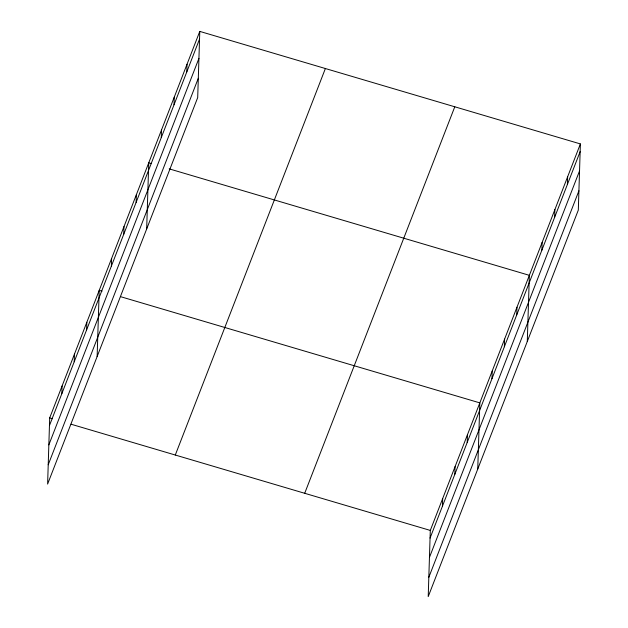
<?xml version="1.0" encoding="UTF-8"?>
<svg xmlns="http://www.w3.org/2000/svg" width="628" height="628" viewBox="0 0 628 628"><rect width="100%" height="100%" fill="white"/><g stroke="black" fill="none" stroke-linecap="round" stroke-linejoin="round"><path stroke-width="0.94" d="M199.782 31.4L49.691 417.903L47.61 484.078L197.702 97.576L199.782 31.4L580.39 143.922L578.31 210.097L428.218 596.6L430.298 530.425L580.39 143.922M61.827 393.685L62.07 386.016M74.214 361.806L74.449 354.129M86.593 329.92L86.837 322.243M97.136 356.531L99.216 290.356L102.011 291.18M111.36 266.146L111.603 258.469M123.74 234.26L123.983 226.582M136.127 202.373L136.37 194.696M146.669 228.984L148.75 162.809L151.544 163.633M161.263 137.634L161.506 129.957M174.027 104.782L174.262 97.105M186.783 71.93L187.026 64.252M442.442 506.215L442.677 498.538M454.821 474.328L455.065 466.651M467.208 442.442L467.444 434.764M477.751 469.053L479.831 402.878L120.615 296.683M491.967 378.668L492.211 370.991M504.355 346.782L504.598 339.104M516.734 314.895L516.977 307.218M527.285 341.514L529.357 275.331L169.215 168.861M541.878 250.156L542.121 242.479M554.634 217.304L554.877 209.626M567.39 184.451L567.634 176.774M49.447 425.572L199.539 39.077M48.843 444.883L198.935 58.38M48.215 464.767L198.307 78.272M175.291 455.033L325.382 68.531M304.698 493.294L454.79 106.791M430.054 538.102L580.154 151.599M429.45 557.405L579.542 170.902M428.822 577.297L578.922 190.794M49.691 417.903L52.477 418.727M71.082 424.222L430.298 530.425"/></g></svg>
